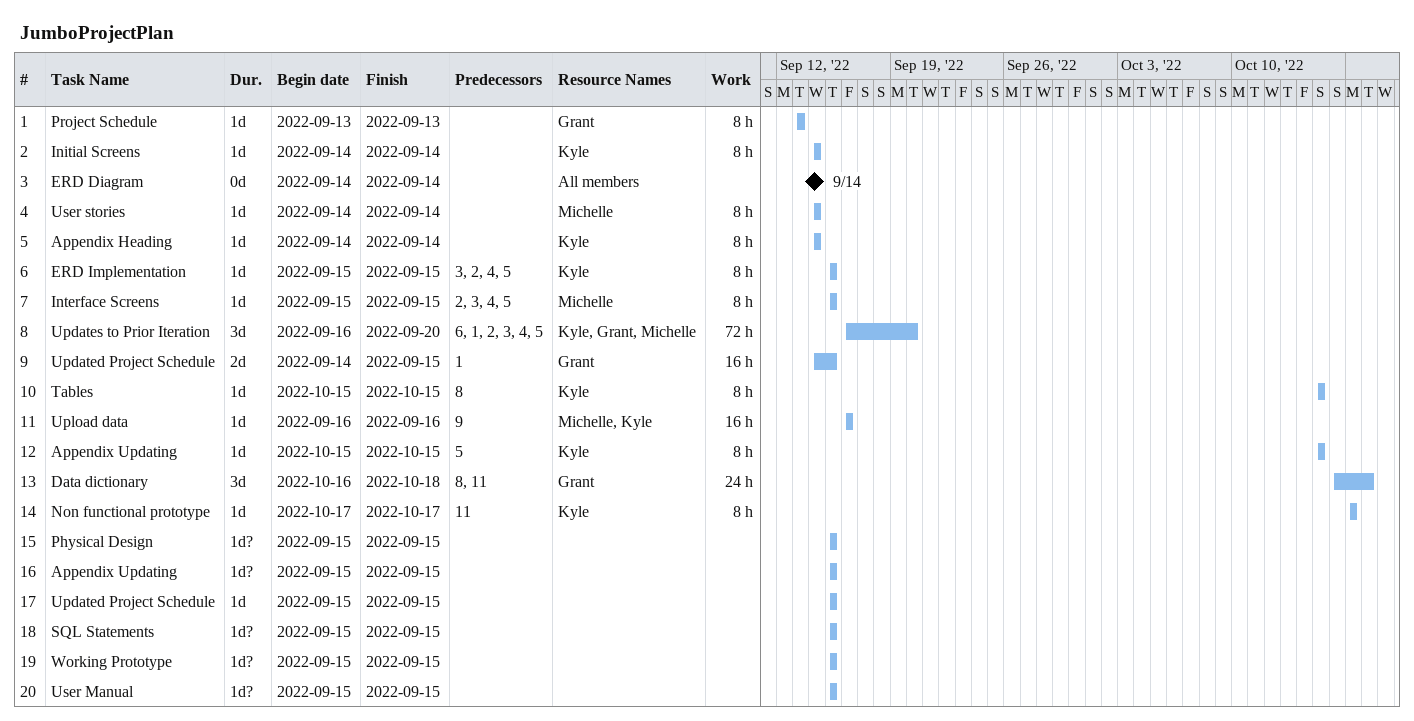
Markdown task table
JumboProjectPlan

| ID | Task | Duration | Start | Finish | Predecessors | Resources | Work (h) |
|---|---|---|---|---|---|---|---|
| 1 | Project Schedule | 1d | 2022-09-13 | 2022-09-13 |  | Grant | 8 |
| 2 | Initial Screens | 1d | 2022-09-14 | 2022-09-14 |  | Kyle | 8 |
| 3 | ERD Diagram | 0d | 2022-09-14 | 2022-09-14 |  | All members |  |
| 4 | User stories | 1d | 2022-09-14 | 2022-09-14 |  | Michelle | 8 |
| 5 | Appendix Heading | 1d | 2022-09-14 | 2022-09-14 |  | Kyle | 8 |
| 6 | ERD Implementation | 1d | 2022-09-15 | 2022-09-15 | 3, 2, 4, 5 | Kyle | 8 |
| 7 | Interface Screens | 1d | 2022-09-15 | 2022-09-15 | 2, 3, 4, 5 | Michelle | 8 |
| 8 | Updates to Prior Iteration | 3d | 2022-09-16 | 2022-09-20 | 6, 1, 2, 3, 4, 5 | Kyle, Grant, Michelle | 72 |
| 9 | Updated Project Schedule | 2d | 2022-09-14 | 2022-09-15 | 1 | Grant | 16 |
| 10 | Tables | 1d | 2022-10-15 | 2022-10-15 | 8 | Kyle | 8 |
| 11 | Upload data | 1d | 2022-09-16 | 2022-09-16 | 9 | Michelle, Kyle | 16 |
| 12 | Appendix Updating | 1d | 2022-10-15 | 2022-10-15 | 5 | Kyle | 8 |
| 13 | Data dictionary | 3d | 2022-10-16 | 2022-10-18 | 8, 11 | Grant | 24 |
| 14 | Non functional prototype | 1d | 2022-10-17 | 2022-10-17 | 11 | Kyle | 8 |
| 15 | Physical Design | 1d? | 2022-09-15 | 2022-09-15 |  |  |  |
| 16 | Appendix Updating | 1d? | 2022-09-15 | 2022-09-15 |  |  |  |
| 17 | Updated Project Schedule | 1d | 2022-09-15 | 2022-09-15 |  |  |  |
| 18 | SQL Statements | 1d? | 2022-09-15 | 2022-09-15 |  |  |  |
| 19 | Working Prototype | 1d? | 2022-09-15 | 2022-09-15 |  |  |  |
| 20 | User Manual | 1d? | 2022-09-15 | 2022-09-15 |  |  |  |
